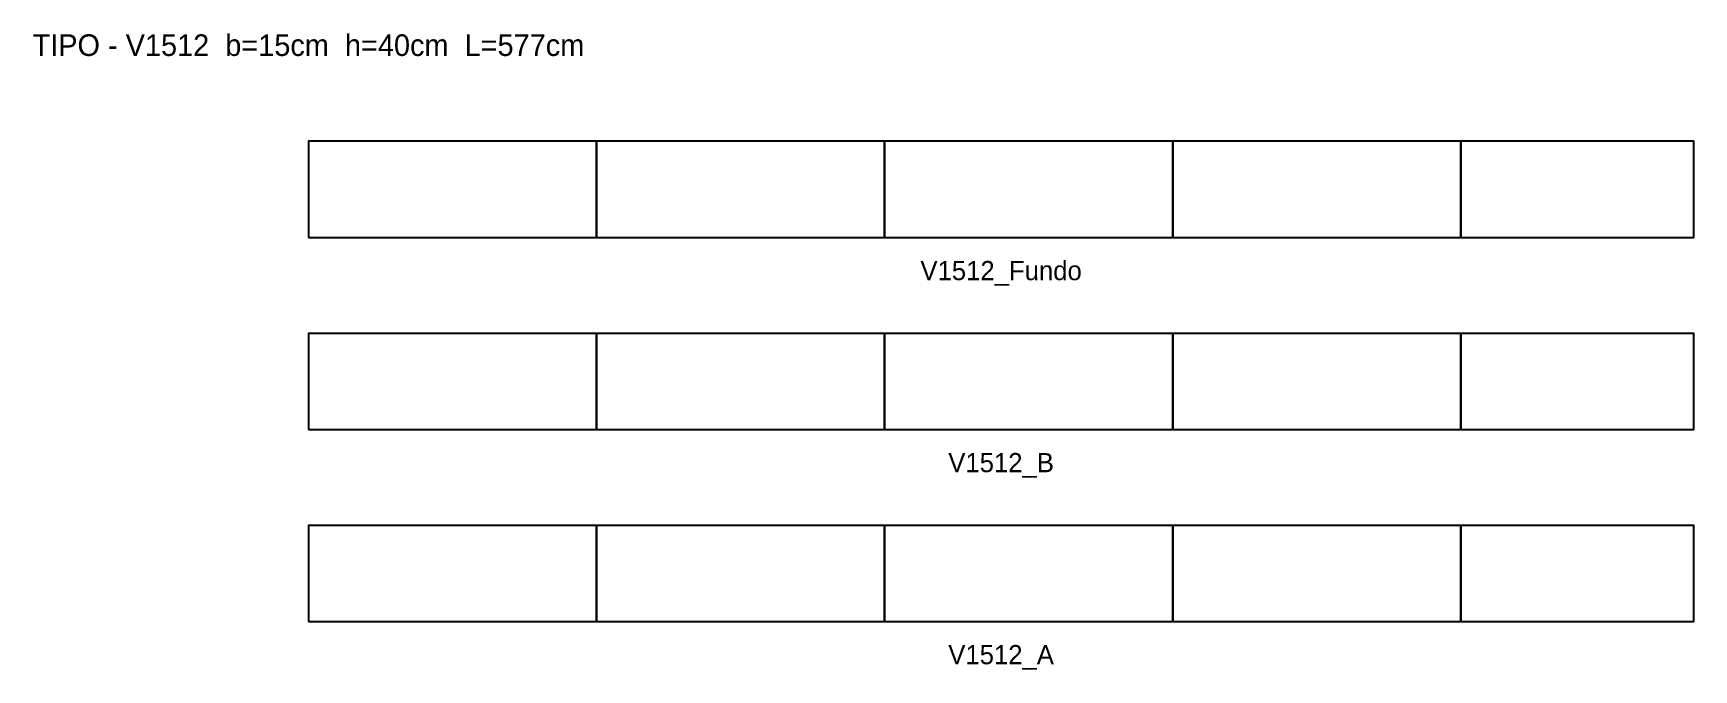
# Model space of a CAD drawing. Header units: metres. Extents: x -115 to 577, y -20 to 245.
import ezdxf

# ---------------------------------------------------------------- set-up
doc = ezdxf.new("R2010")
doc.units = ezdxf.units.M
for name, color, linetype in [('NOMENCLATURA', 2, 'Continuous'), ('Paineis', 7, 'Continuous'), ('Texto Secao', 2, 'Continuous')]:
    doc.layers.add(name, color=color, linetype=linetype)

msp = doc.modelspace()

# ---------------------------------------------------------------- linework, layer by layer
at = {"layer": 'Paineis'}
for points in [[(0, 160), (120, 160), (120, 200), (0, 200)], [(120, 160), (240, 160), (240, 200), (120, 200)], [(240, 160), (360, 160), (360, 200), (240, 200)], [(360, 160), (480, 160), (480, 200), (360, 200)], [(480, 160), (577, 160), (577, 200), (480, 200)], [(0, 80), (120, 80), (120, 120), (0, 120)], [(120, 80), (240, 80), (240, 120), (120, 120)], [(240, 80), (360, 80), (360, 120), (240, 120)], [(360, 80), (480, 80), (480, 120), (360, 120)], [(480, 80), (577, 80), (577, 120), (480, 120)], [(0, 0), (120, 0), (120, 40), (0, 40)], [(120, 0), (240, 0), (240, 40), (120, 40)], [(240, 0), (360, 0), (360, 40), (240, 40)], [(360, 0), (480, 0), (480, 40), (360, 40)], [(480, 0), (577, 0), (577, 40), (480, 40)]]:
    msp.add_lwpolyline(points, close=True, dxfattribs=at)

# ---------------------------------------------------------------- texts
at = {"layer": 'NOMENCLATURA', "insert": (0, 240), "char_height": 9, "width": 597, "attachment_point": 5}
msp.add_mtext('TIPO - V1512  b=15cm  h=40cm  L=577cm', dxfattribs=at)
at = {"layer": 'Texto Secao', "char_height": 8, "width": 597, "attachment_point": 5}
for s, insert in [('V1512_Fundo', (288.5, 145)), ('V1512_B', (288.5, 65)), ('V1512_A', (288.5, -15))]:
    msp.add_mtext(s, dxfattribs=dict(at, insert=insert))

doc.saveas('drawing.dxf')
